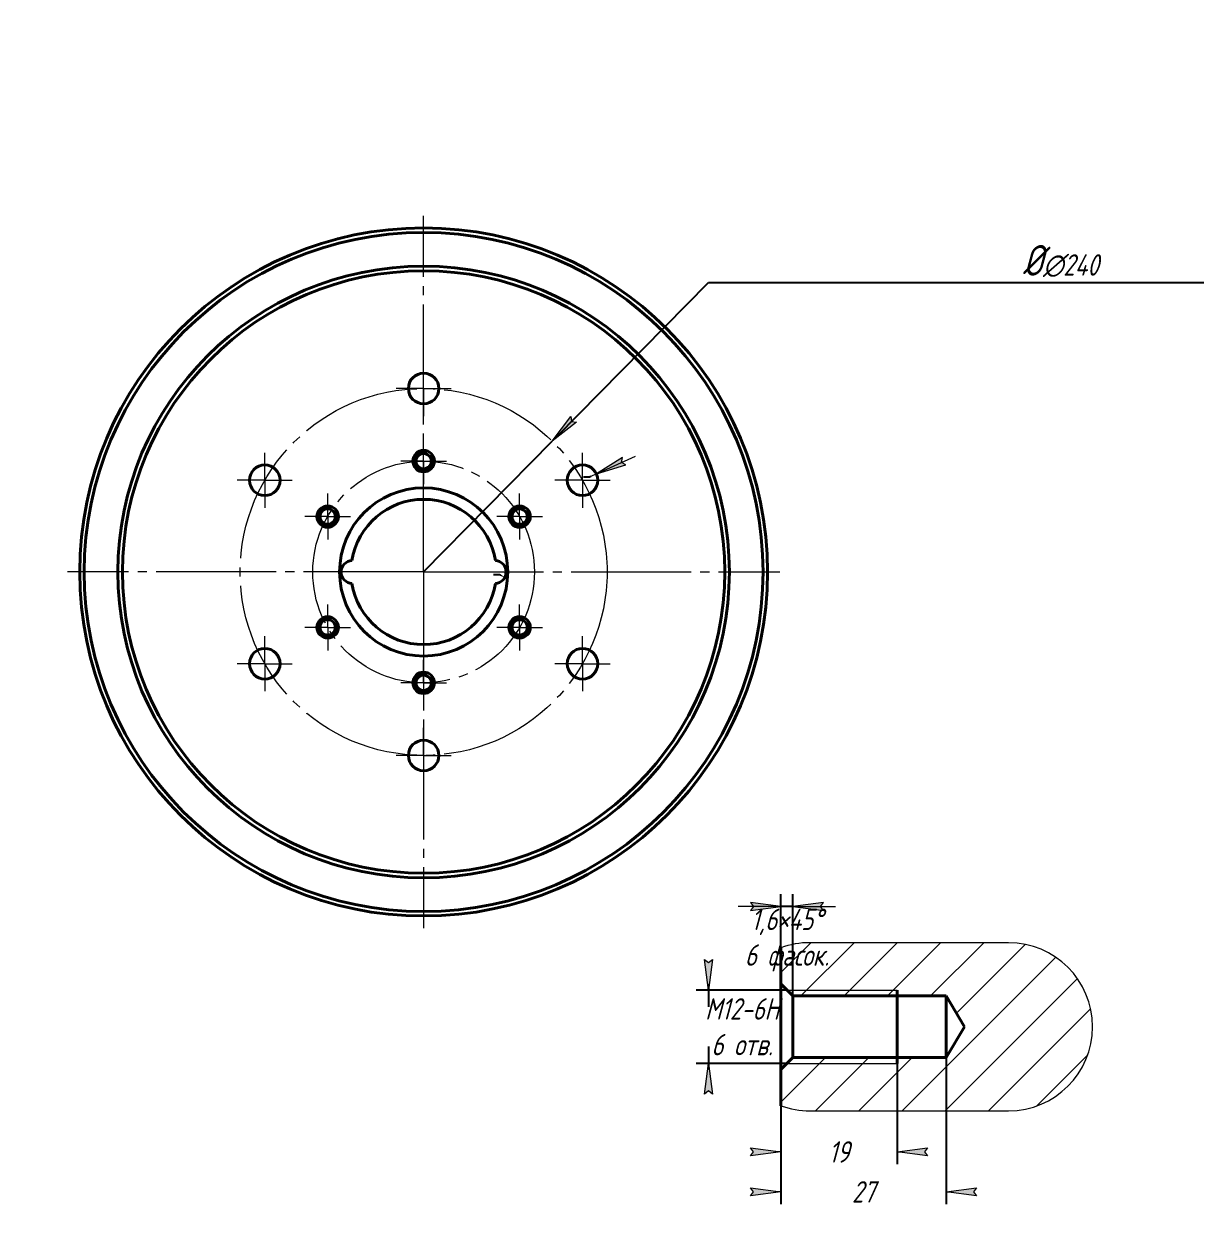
# Model space of a CAD drawing. Header units: millimetres. Extents: x 0 to 420, y 0 to 297.
# Drawn here: x 228.4 to 420, y 102 to 297 of the extents above; entities that cross this region are included whole.
import ezdxf

# ---------------------------------------------------------------- set-up
doc = ezdxf.new("R2010")
doc.units = ezdxf.units.MM
for name, pattern in [('K5LT32792', [0]), ('K5LT_AXLED', [24.12444496154785, 19.62444496154785, -1.5, 1.5, -1.5]), ('K5LT_BASIC', [0]), ('K5LT_THIN', [0]), ('K5LT_THIN_INCLUDED_TO_HATCHING', [0])]:
    doc.linetypes.add(name, pattern=pattern)
doc.layers.add('Системный слой', color=7, linetype='Continuous')
doc.styles.add('KDIMTEXTSTYLE', font='GOST_AU.SHX', dxfattribs={"width": 0.96, "oblique": 15, "height": 5})
doc.dimstyles.new('KDIMSTYLE (0.25)', dxfattribs={"dimtxt": 5, "dimasz": 1, "dimexe": 2, "dimexo": 0.0625, "dimgap": 1, "dimtad": 1, "dimlfac": 4, "dimtxsty": 'KDIMTEXTSTYLE', "dimsah": 1, "dimcen": 0.09, "dimdle": 1, "dimadec": 0, "dimazin": 0, "dimtfac": 0.667, "dimtmove": 0, "dimatfit": 3, "dimfxl": 1, "dimtvp": 1, "dimtolj": 1, "dimtzin": 0, "dimarcsym": 0})
doc.dimstyles.new('KDIMSTYLE (1.00)', dxfattribs={"dimtxt": 5, "dimasz": 1, "dimexe": 2, "dimexo": 0.0625, "dimgap": 1, "dimtad": 1, "dimtxsty": 'KDIMTEXTSTYLE', "dimsah": 1, "dimcen": 0.09, "dimdle": 1, "dimadec": 0, "dimazin": 0, "dimtfac": 0.667, "dimtmove": 0, "dimatfit": 3, "dimfxl": 1, "dimtvp": 1, "dimtolj": 1, "dimtzin": 0, "dimarcsym": 0})

# ---------------------------------------------------------------- blocks, each defined once
blk = doc.blocks.new('U0')
at = {"layer": 'Системный слой', "color": 30, "linetype": 'K5LT_AXLED', "lineweight": 18, "true_color": 0xff8000}
for q in [(293.8166764648142, 265.6167027241845), (235.5666764648451, 207.3667027242153), (293.8166764648142, 149.1167027242462), (352.0666764647834, 207.3667027242153)]:
    blk.add_line((293.8166764648142, 207.3667027242153), q, dxfattribs=at)
blk = doc.blocks.new('U1')
at = {"layer": 'Системный слой', "color": 30, "linetype": 'K5LT_AXLED', "lineweight": 18, "true_color": 0xff8000}
for q in [(309.5133869084072, 220.1792027242153), (305.7633869084072, 216.4292027242153), (313.2633869084072, 216.4292027242153), (309.5133869084072, 212.6792027242153)]:
    blk.add_line((309.5133869084072, 216.4292027242153), q, dxfattribs=at)
blk = doc.blocks.new('U2')
at = {"layer": 'Системный слой', "color": 30, "linetype": 'K5LT_AXLED', "lineweight": 18, "true_color": 0xff8000}
for q in [(278.1199660212213, 220.1792027242153), (274.3699660212213, 216.4292027242154), (281.8699660212213, 216.4292027242153), (278.1199660212213, 212.6792027242153)]:
    blk.add_line((278.1199660212213, 216.4292027242153), q, dxfattribs=at)
blk = doc.blocks.new('U3')
at = {"layer": 'Системный слой', "color": 30, "linetype": 'K5LT_AXLED', "lineweight": 18, "true_color": 0xff8000}
for q in [(278.1199660212213, 202.0542027242153), (274.3699660212213, 198.3042027242153), (278.1199660212213, 194.5542027242153), (281.8699660212213, 198.3042027242153)]:
    blk.add_line((278.1199660212213, 198.3042027242153), q, dxfattribs=at)
blk = doc.blocks.new('U4')
at = {"layer": 'Системный слой', "color": 30, "linetype": 'K5LT_AXLED', "lineweight": 18, "true_color": 0xff8000}
for q in [(293.8166764648142, 192.9917027242153), (290.0666764648142, 189.2417027242153), (297.5666764648142, 189.2417027242153), (293.8166764648142, 185.4917027242153)]:
    blk.add_line((293.8166764648142, 189.2417027242153), q, dxfattribs=at)
blk = doc.blocks.new('U5')
at = {"layer": 'Системный слой', "color": 30, "linetype": 'K5LT_AXLED', "lineweight": 18, "true_color": 0xff8000}
for q in [(309.5133869084071, 202.0542027242153), (305.7633869084072, 198.3042027242153), (309.5133869084072, 194.5542027242153), (313.2633869084072, 198.3042027242154)]:
    blk.add_line((309.5133869084072, 198.3042027242153), q, dxfattribs=at)
blk = doc.blocks.new('U6')
at = {"layer": 'Системный слой', "color": 30, "linetype": 'K5LT_AXLED', "lineweight": 18, "true_color": 0xff8000}
for q in [(293.8166764648142, 229.2417027242153), (290.0666764648142, 225.4917027242153), (293.8166764648142, 221.7417027242153), (297.5666764648142, 225.4917027242154)]:
    blk.add_line((293.8166764648142, 225.4917027242153), q, dxfattribs=at)
blk = doc.blocks.new('KDIMARROW_02')
at = {"layer": 'Системный слой'}
blk.add_hatch(color=0, dxfattribs=at).paths.add_polyline_path([(4.5, -5.51091059616309e-16), (5, 0.6582624912261956), (0, 0), (5, -0.658262491226197)])
at = {"layer": 'Системный слой', "color": 0, "linetype": 'K5LT_THIN', "lineweight": 18}
for p, q in [((0, 0), (-1, 0)), ((5, 0.6582624912261956), (0, 0)), ((0, 0), (5, -0.658262491226197)), ((0, 0), (7, -8.572527594031472e-16)), ((4.5, -5.51091059616309e-16), (5, 0.6582624912261956)), ((5, -0.658262491226197), (4.5, -5.51091059616309e-16))]:
    blk.add_line(p, q, dxfattribs=at)
blk = doc.blocks.new('U8')
at = {"layer": 'Системный слой', "color": 30, "linetype": 'K5LT_AXLED', "lineweight": 18, "true_color": 0xff8000}
for q in [(267.8359143512811, 226.8667027242153), (263.3359143512811, 222.3667027242153), (272.3359143512811, 222.3667027242153), (267.8359143512811, 217.8667027242153)]:
    blk.add_line((267.8359143512811, 222.3667027242153), q, dxfattribs=at)
blk = doc.blocks.new('U9')
at = {"layer": 'Системный слой', "color": 30, "linetype": 'K5LT_AXLED', "lineweight": 18, "true_color": 0xff8000}
for q in [(293.8166764648142, 241.8667027242153), (289.3166764648142, 237.3667027242153), (298.3166764648142, 237.3667027242153), (293.8166764648142, 232.8667027242153)]:
    blk.add_line((293.8166764648142, 237.3667027242153), q, dxfattribs=at)
blk = doc.blocks.new('U10')
at = {"layer": 'Системный слой', "color": 30, "linetype": 'K5LT_AXLED', "lineweight": 18, "true_color": 0xff8000}
for q in [(319.7974385783474, 226.8667027242153), (315.2974385783474, 222.3667027242153), (324.2974385783474, 222.3667027242153), (319.7974385783474, 217.8667027242153)]:
    blk.add_line((319.7974385783474, 222.3667027242153), q, dxfattribs=at)
blk = doc.blocks.new('U11')
at = {"layer": 'Системный слой', "color": 30, "linetype": 'K5LT_AXLED', "lineweight": 18, "true_color": 0xff8000}
for q in [(319.7974385783474, 196.8667027242153), (315.2974385783474, 192.3667027242153), (324.2974385783474, 192.3667027242153), (319.7974385783474, 187.8667027242153)]:
    blk.add_line((319.7974385783474, 192.3667027242153), q, dxfattribs=at)
blk = doc.blocks.new('U12')
at = {"layer": 'Системный слой', "color": 30, "linetype": 'K5LT_AXLED', "lineweight": 18, "true_color": 0xff8000}
for q in [(293.8166764648142, 181.8667027242153), (289.3166764648142, 177.3667027242153), (298.3166764648142, 177.3667027242153), (293.8166764648142, 172.8667027242153)]:
    blk.add_line((293.8166764648142, 177.3667027242153), q, dxfattribs=at)
blk = doc.blocks.new('U13')
at = {"layer": 'Системный слой', "color": 30, "linetype": 'K5LT_AXLED', "lineweight": 18, "true_color": 0xff8000}
for q in [(267.8359143512811, 196.8667027242153), (263.3359143512811, 192.3667027242154), (272.3359143512811, 192.3667027242153), (267.8359143512811, 187.8667027242153)]:
    blk.add_line((267.8359143512811, 192.3667027242153), q, dxfattribs=at)
blk = doc.blocks.new('KDIMARROW_01')
at = {"layer": 'Системный слой'}
blk.add_hatch(color=0, dxfattribs=at).paths.add_polyline_path([(-5, -0.6582624912261956), (0, 0), (-5, 0.658262491226197), (-4.5, 5.51091059616309e-16)])
at = {"layer": 'Системный слой', "color": 0, "linetype": 'K5LT_THIN', "lineweight": 18}
for p, q in [((-4.5, 5.51091059616309e-16), (-5, 0.658262491226197)), ((-5, 0.658262491226197), (0, 0)), ((0, 0), (-5, -0.6582624912261956)), ((-5, -0.6582624912261956), (-4.5, 5.51091059616309e-16)), ((0, 0), (-1, 0))]:
    blk.add_line(p, q, dxfattribs=at)
blk = doc.blocks.new('U24')
at = {"layer": 'Системный слой', "color": 7, "linetype": 'K5LT_THIN_INCLUDED_TO_HATCHING', "lineweight": 18}
for p, q in [((389.4741050024919, 146.75), (356.9741050024919, 146.75)), ((356.9741050024919, 119.25), (389.4741050024919, 119.25))]:
    blk.add_line(p, q, dxfattribs=at)
for centre, start, end in [((356.9741050024919, 133), 90, 110.0923985303947), ((389.4741050024919, 133), 270, 90), ((356.9741050024919, 133), 249.9076014696053, 270)]:
    blk.add_arc(centre, 13.75, start, end, dxfattribs=at)
blk = doc.blocks.new('U25')
at = {"layer": 'Системный слой', "color": 7, "linetype": 'K5LT32792', "lineweight": 18}
for p, q in [((352.2504973596794, 141.8603896932107), (357.1401076664687, 146.75)), ((355.5139601927091, 138.0527847143749), (364.2111754783342, 146.75)), ((362.5850280045746, 138.0527847143749), (371.2822432901996, 146.75)), ((369.65609581644, 138.0527847143749), (378.3533111020651, 146.75)), ((376.7271636283055, 138.0527847143749), (385.4243789139306, 146.75)), ((380.9574256720498, 135.2119789462537), (392.2187352853935, 146.4732885595974)), ((372.0665145376615, 119.25), (397.194485545917, 144.3779710082555)), ((379.137582349527, 119.25), (400.7525881930931, 140.8650058435661)), ((386.2086501613925, 119.25), (402.9047735300351, 135.9461233686426)), ((352.2504973596794, 120.6471862576143), (359.5505263876901, 127.947215285625)), ((357.9243789139306, 119.25), (366.6215941995555, 127.947215285625)), ((364.9954467257961, 119.25), (373.692662011421, 127.947215285625)), ((394.0708394596545, 120.0411214863965), (402.4329835160954, 128.4032655428375))]:
    blk.add_line(p, q, dxfattribs=at)

msp = doc.modelspace()

# ---------------------------------------------------------------- linework, layer by layer
at = {"layer": 'Системный слой', "color": 150, "linetype": 'K5LT_BASIC', "lineweight": 40, "true_color": 0x0080ff}
for p, q in [((352.2504973596794, 145.9131727641492), (352.2504973596794, 140)), ((352.2504973596794, 140), (352.2504973596794, 126)), ((354.1977126453044, 138.052784714375), (352.2504973596794, 140)), ((371.2504973596794, 139.0000001999999), (371.2504973596794, 138.0527847143749)), ((379.2504973596794, 138.052784714375), (354.1977126453044, 138.052784714375)), ((354.1977126453044, 138.052784714375), (354.1977126453044, 127.947215285625)), ((371.2504973596794, 138.052784714375), (371.2504973596794, 127.947215285625)), ((379.2504973596794, 138.052784714375), (379.2504973596794, 127.947215285625)), ((382.2865167109718, 133), (379.2504973596794, 138.052784714375)), ((382.2865167109718, 133), (379.2504973596794, 127.947215285625)), ((354.1977126453044, 127.947215285625), (352.2504973596794, 126)), ((379.2504973596794, 127.947215285625), (354.1977126453044, 127.947215285625)), ((371.2504973596794, 127.947215285625), (371.2504973596794, 126.9999998)), ((352.2504973596794, 126), (352.2504973596794, 120.0868272358508))]:
    msp.add_line(p, q, dxfattribs=at)
at = {"layer": 'Системный слой', "color": 7, "linetype": 'K5LT_THIN', "lineweight": 18}
for p, q in [((353.2504973596794, 139), (371.2504973596794, 139)), ((353.2504973596794, 127), (371.2504973596794, 127))]:
    msp.add_line(p, q, dxfattribs=at)
at = {"layer": 'Системный слой', "color": 150, "linetype": 'K5LT_BASIC', "lineweight": 40, "true_color": 0x0080ff}
for centre, radius in [((293.8166764648142, 207.3667027242153), 56.24999999996914), ((293.8166764648142, 207.3667027242153), 55.51456449320332), ((293.8166764648142, 207.3667027242153), 50), ((293.8166764648142, 207.3667027242153), 49.25), ((293.8166764648142, 237.3667027242153), 2.5), ((293.8166764648142, 225.4917027242153), 1.75), ((293.8166764648142, 225.4917027242153), 1.263196178593748), ((267.8359143512811, 222.3667027242153), 2.5), ((319.7974385783474, 222.3667027242153), 2.5), ((293.8166764648142, 207.3667027242153), 13.75), ((278.1199660212213, 216.4292027242153), 1.75), ((278.1199660212213, 216.4292027242153), 1.263196178593748), ((309.5133869084072, 216.4292027242153), 1.75), ((309.5133869084072, 216.4292027242153), 1.263196178593748), ((278.1199660212213, 198.3042027242153), 1.75), ((278.1199660212213, 198.3042027242153), 1.263196178593748), ((309.5133869084072, 198.3042027242153), 1.75), ((309.5133869084072, 198.3042027242153), 1.263196178593748), ((267.8359143512811, 192.3667027242153), 2.5), ((319.7974385783474, 192.3667027242153), 2.5), ((293.8166764648142, 189.2417027242153), 1.75), ((293.8166764648142, 189.2417027242153), 1.263196178593748), ((293.8166764648142, 177.3667027242153), 2.5)]:
    msp.add_circle(centre, radius, dxfattribs=at)
at = {"layer": 'Системный слой', "color": 30, "linetype": 'K5LT_AXLED', "lineweight": 18, "true_color": 0xff8000}
for radius in [30, 18.125]:
    msp.add_circle((293.8166764648142, 207.3667027242153), radius, dxfattribs=at)
at = {"layer": 'Системный слой', "color": 7, "linetype": 'K5LT_THIN', "lineweight": 18}
for centre in [(293.8166764648142, 225.4917027242153), (278.1199660212213, 216.4292027242153), (309.5133869084072, 216.4292027242153), (278.1199660212213, 198.3042027242153), (309.5133869084072, 198.3042027242153), (293.8166764648142, 189.2417027242153)]:
    msp.add_arc(centre, 1.5, 70, 340, dxfattribs=at)
at = {"layer": 'Системный слой', "color": 150, "linetype": 'K5LT_BASIC', "lineweight": 40, "true_color": 0x0080ff}
for centre, radius, start, end in [((293.8166764648142, 207.3667027242153), 11.875, 9.0712926904739, 170.928707309526), ((282.1916764648142, 207.3667027242153), 1.875, 93.10247024764321, 180), ((305.4416764648142, 207.3667027242153), 1.875, 0, 86.89752975235707), ((282.1916764648142, 207.3667027242153), 1.875, 180, 266.8975297523568), ((305.4416764648142, 207.3667027242153), 1.875, 273.1024702476429, 0), ((293.8166764648142, 207.3667027242153), 11.875, 189.0712926904739, 350.928707309526)]:
    msp.add_arc(centre, radius, start, end, dxfattribs=at)

# ---------------------------------------------------------------- block references
at = {"layer": 'Системный слой'}
for name in ['U0', 'U9', 'U6', 'U8', 'U10', 'U2', 'U1', 'U3', 'U5', 'U13', 'U11', 'U4', 'U12', 'U24', 'U25']:
    msp.add_blockref(name, (0, 0), dxfattribs=at)

# ---------------------------------------------------------------- dimensions: what is measured, and where the dimension line sits
at = {"layer": 'Системный слой', "color": 7}
msp.add_diameter_dim(center=(293.81667646481424, 207.36670272421534), radius=30.000000000000032, location=(340.3878893198462, 254.7095477806416), dimstyle='KDIMSTYLE (0.25)', override={"dimtih": 1, "dimtoh": 1, "dimpost": '\\H3.5;\\W0.965;\\Q15;∅<>', "dimblk1": 'KDIMARROW_01', "dimblk2": 'KDIMARROW_01', "dimclrt": 7, "dimtmove": 1, "dimatfit": 2, "dimtolj": 1}, dxfattribs=at).render()
msp.add_diameter_dim_2p(p1=(317.5219339419911, 221.3312904150742), p2=(322.0729432147037, 223.4021150333564), dimstyle='KDIMSTYLE (0.25)', override={"dimtih": 1, "dimtoh": 1, "dimpost": '\\H3.5;\\W0.965;\\Q15;∅<>\\X\\H3.5;\\W0.965;\\Q15;\\Q15;6 отв.', "dimblk1": 'KDIMARROW_02', "dimblk2": 'KDIMARROW_02', "dimclrt": 7, "dimtmove": 1, "dimatfit": 2, "dimtolj": 1}, dxfattribs=at).render()
msp.add_radius_dim(center=(305.4416764648142, 207.3667027242153), mpoint=(307.0883565521088, 206.4700033932758), text='\\H3.5;\\W0.965;\\Q15;R\\H3.5;\\W0.965;\\Q15;\\Q15;7,5\\X\\H3.5;\\W0.965;\\Q15;\\Q15;2 паза', dimstyle='KDIMSTYLE (0.25)', override={"dimtih": 1, "dimtoh": 1, "dimblk2": 'KDIMARROW_02', "dimclrt": 7, "dimtmove": 1, "dimtolj": 1}, dxfattribs=at).render()
msp.add_linear_dim(base=(352.2504973596794, 152.6759578645411), p1=(354.1977126453044, 138.052784714375), p2=(352.2504973596794, 140), text='\\H3.5;\\W0.965;\\Q15;\\H3.5;\\W0.965;\\Q15;\\Q15;1,6\\H3.5;\\W0.965;\\Q15;\\Q15;\\Q15;×\\Q15;45\\Q15;°\\Q15;\\X\\H3.5;\\W0.965;\\Q15;\\Q15;6 фасок.', dimstyle='KDIMSTYLE (1.00)', override={"dimexo": 0, "dimblk1": 'KDIMARROW_02', "dimblk2": 'KDIMARROW_02', "dimse1": 0, "dimse2": 0, "dimclrt": 7, "dimtolj": 1}, dxfattribs=at).render()
msp.add_linear_dim(base=(340.3878893198462, 127), p1=(353.2504973596794, 139), p2=(353.2504973596794, 127), angle=90, dimstyle='KDIMSTYLE (1.00)', override={"dimexo": 0, "dimtoh": 1, "dimpost": '\\H3.5;\\W0.965;\\Q15;М<>\\H3.5;\\W0.965;\\Q15;\\Q15;-6H\\X\\H3.5;\\W0.965;\\Q15;\\Q15;6 отв.', "dimblk1": 'KDIMARROW_01', "dimblk2": 'KDIMARROW_01', "dimse1": 0, "dimse2": 0, "dimclrt": 7, "dimtmove": 1, "dimtolj": 1}, dxfattribs=at).render()
for base, p1, location in [((352.2504973596794, 106), (379.2504973596794, 127.947215285625), (365.7504973596794, 106)), ((352.2504973596794, 112.5330949771762), (371.2504973596794, 127), (361.7504973596794, 112.5330949771762))]:
    msp.add_linear_dim(base=base, p1=p1, p2=(352.2504973596794, 126), location=location, dimstyle='KDIMSTYLE (1.00)', override={"dimexo": 0, "dimpost": '\\H3.5;\\W0.965;\\Q15;<>', "dimblk1": 'KDIMARROW_01', "dimblk2": 'KDIMARROW_01', "dimse1": 0, "dimse2": 0, "dimclrt": 7, "dimtolj": 1}, dxfattribs=at).render()

doc.saveas('drawing.dxf')
